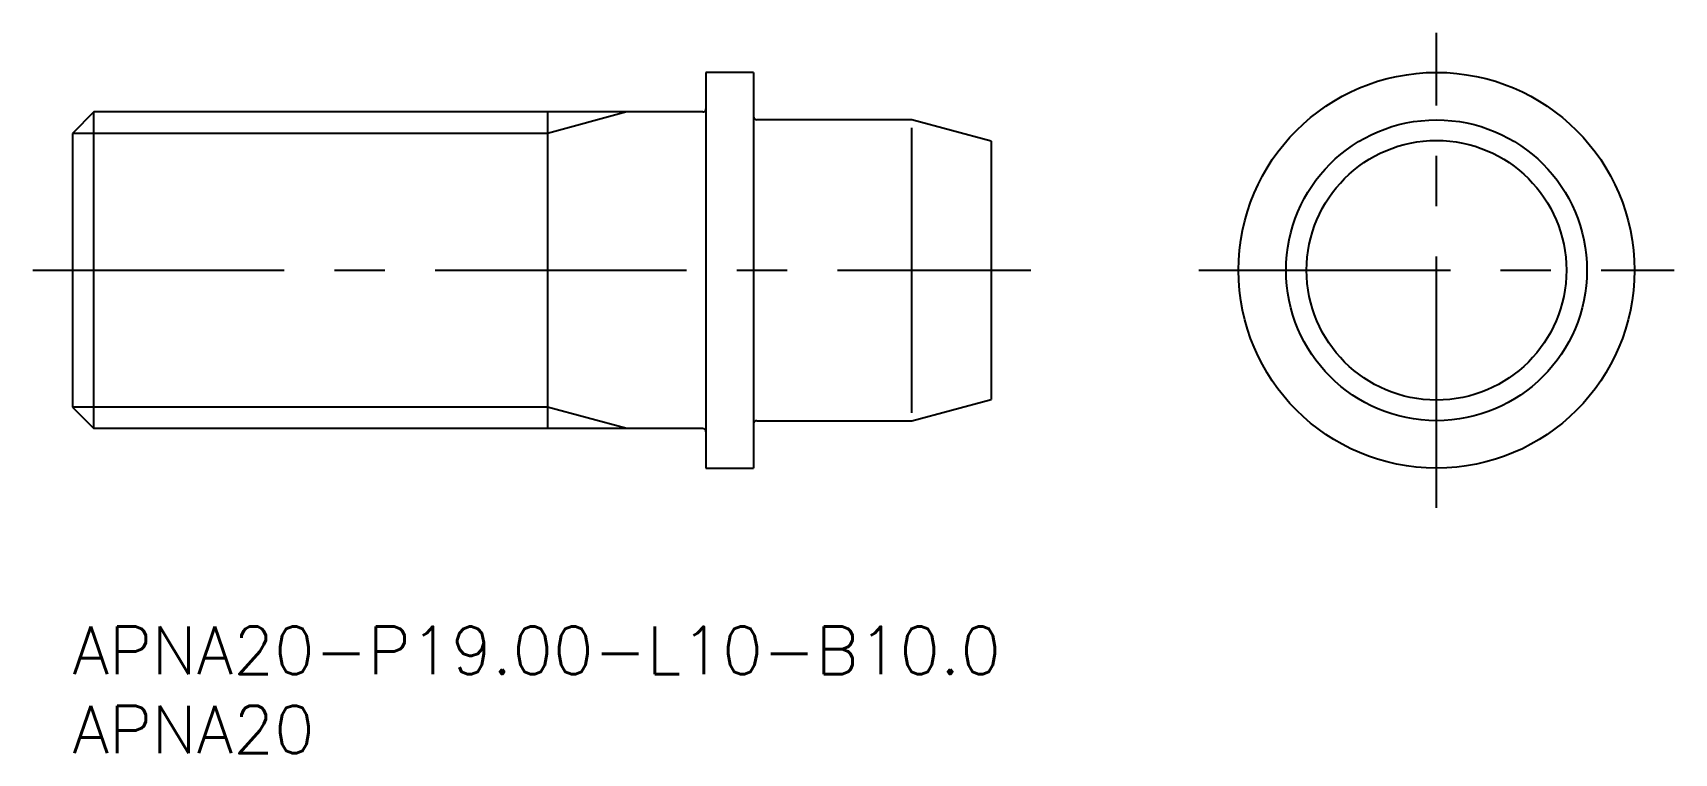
# Model space of a CAD drawing. Extents: x -3 to 101, y -8 to 38.
import ezdxf

# ---------------------------------------------------------------- set-up
doc = ezdxf.new("R2010")
doc.units = 0
doc.header["$LTSCALE"] = 0.5
doc.linetypes.add('CENTER', pattern=[50.8, 31.75, -6.35, 6.35, -6.35])
for name, color, linetype in [('MSM_CENTER', 1, 'CENTER'), ('MSM_CONTINUOUS', 7, 'CONTINUOUS'), ('MSM_NARROW', 5, 'CONTINUOUS'), ('MSM_PART_NUMBER', 7, 'CONTINUOUS')]:
    doc.layers.add(name, color=color, linetype=linetype)
doc.styles.get("Standard").update_dxf_attribs({"font": 'txt.shx', "height": 1.5, "bigfont": 'bigfont.shx'})

# ---------------------------------------------------------------- blocks, each defined once
blk = doc.blocks.new('*U15')
at = {"layer": 'MSM_PART_NUMBER'}
blk.add_text('APNA20-P19.00-L10-B10.0', height=3, dxfattribs=at).set_placement((0, -3))
blk = doc.blocks.new('*U16')
at = {"layer": 'MSM_PART_NUMBER'}
blk.add_text('APNA20', height=3, dxfattribs=at).set_placement((0, -8))

msp = doc.modelspace()

# ---------------------------------------------------------------- linework, layer by layer
at = {"layer": 'MSM_CENTER'}
for p, q in [((86.12, 7.5), (86.12, 37.5)), ((-2.5, 22.5), (60.5, 22.5)), ((71.12, 22.5), (101.12, 22.5))]:
    msp.add_line(p, q, dxfattribs=at)
at = {"layer": 'MSM_CONTINUOUS'}
for p, q in [((43, 35), (40, 35)), ((40, 35), (40, 10)), ((43, 35), (43, 10)), ((1.35, 32.5), (0, 31.15)), ((1.35, 12.5), (1.35, 32.5)), ((39.8, 32.5), (1.35, 32.5)), ((30, 32.5), (30, 12.5)), ((0, 31.15), (0, 13.85)), ((53, 32), (43.2, 32)), ((58, 30.66), (53, 32)), ((58, 30.66), (58, 14.34)), ((0, 13.85), (1.35, 12.5)), ((53, 13), (58, 14.34)), ((39.8, 12.5), (1.35, 12.5)), ((43.2, 13), (53, 13)), ((40, 10), (43, 10))]:
    msp.add_line(p, q, dxfattribs=at)
for radius in [12.5, 9.5, 8.2]:
    msp.add_circle((86.12, 22.5), radius, dxfattribs=at)
for centre, start, end in [((39.8, 32.7), 270, 0), ((43.2, 32.2), 180, 270), ((39.8, 12.3), 0, 90), ((43.2, 12.8), 90, 180)]:
    msp.add_arc(centre, 0.2, start, end, dxfattribs=at)
at = {"layer": 'MSM_NARROW'}
for p, q in [((35, 32.5), (30, 31.15)), ((30, 31.15), (0, 31.15)), ((53, 13.5), (53, 31.5)), ((30, 13.85), (0, 13.85)), ((35, 12.5), (30, 13.85))]:
    msp.add_line(p, q, dxfattribs=at)

# ---------------------------------------------------------------- block references
at = {"layer": 'MSM_CONTINUOUS'}
for name in ['*U15', '*U16']:
    msp.add_blockref(name, (0, 0), dxfattribs=at)

doc.saveas('drawing.dxf')
